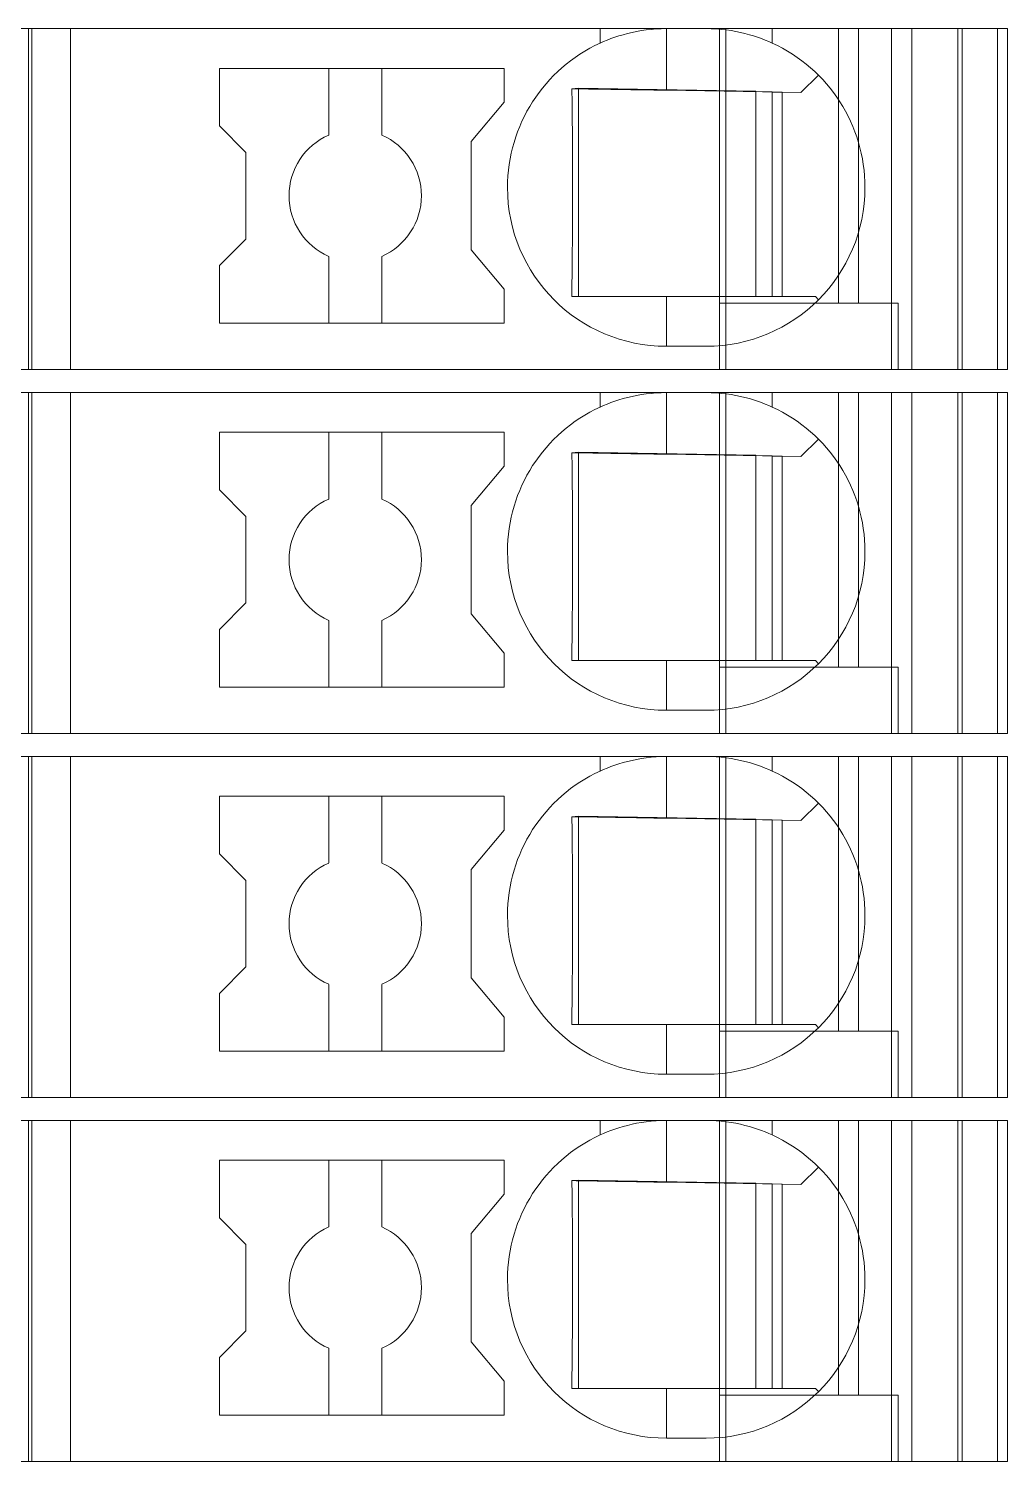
# Model space of a CAD drawing. Header units: millimetres. Extents: x 0 to 1680, y 0 to 1188.
# Drawn here: x 926.37 to 941.15, y 325.35 to 347 of the extents above; entities that cross this region are included whole.
import ezdxf
from ezdxf.enums import TextEntityAlignment as Align

# ---------------------------------------------------------------- set-up
doc = ezdxf.new("R2010")
doc.units = ezdxf.units.MM
for name, color, linetype, lineweight in [('EPLAN309', 5, 'Continuous', 5), ('EPLAN493', 5, 'Continuous', 5), ('MAIN-1', 7, 'Continuous', 5), ('MAIN-2', 7, 'Continuous', 5)]:
    doc.layers.add(name, color=color, linetype=linetype, lineweight=lineweight)
doc.styles.add('Tahoma', font='')
doc.styles.get('Tahoma').set_extended_font_data('Tahoma')

# ---------------------------------------------------------------- blocks, each defined once
blk = doc.blocks.new('EPLSYM_LibrarySPECIAL_Symbol12_Variant0_Placement8_25')
at = {"layer": 'EPLAN309', "lineweight": 13, "ltscale": 16}
blk.add_lwpolyline([(0, -5.15), (68.15, -5.15), (68.15, 0), (0, 0)], close=True, dxfattribs=at)
at = {"layer": 'EPLAN493', "color": 5, "style": 'Tahoma'}
blk.add_attdef('17_20450', text='', height=2.3478, dxfattribs=at).set_placement((0, -21.83478), align=Align.MIDDLE_RIGHT)
blk = doc.blocks.new('EPLSYM_LibrarySPECIAL_Symbol12_Variant0_Placement8_26')
at = {"layer": 'EPLAN309', "lineweight": 13, "ltscale": 16}
blk.add_lwpolyline([(0, -5.15), (68.15, -5.15), (68.15, 0), (0, 0)], close=True, dxfattribs=at)
at = {"layer": 'EPLAN493', "color": 5, "style": 'Tahoma'}
blk.add_attdef('17_20450', text='', height=2.3478, dxfattribs=at).set_placement((0, -21.83478), align=Align.MIDDLE_RIGHT)
blk = doc.blocks.new('EPLSYM_LibrarySPECIAL_Symbol12_Variant0_Placement8_27')
at = {"layer": 'EPLAN309', "lineweight": 13, "ltscale": 16}
blk.add_lwpolyline([(0, -5.15), (68.15, -5.15), (68.15, 0), (0, 0)], close=True, dxfattribs=at)
at = {"layer": 'EPLAN493', "color": 5, "style": 'Tahoma'}
blk.add_attdef('17_20450', text='', height=2.3478, dxfattribs=at).set_placement((0, -21.83478), align=Align.MIDDLE_RIGHT)
blk = doc.blocks.new('EPLSYM_LibrarySPECIAL_Symbol12_Variant0_Placement8_28')
at = {"layer": 'EPLAN309', "lineweight": 13, "ltscale": 16}
blk.add_lwpolyline([(0, -5.15), (68.15, -5.15), (68.15, 0), (0, 0)], close=True, dxfattribs=at)
at = {"layer": 'EPLAN493', "color": 5, "style": 'Tahoma'}
blk.add_attdef('17_20450', text='', height=2.3478, dxfattribs=at).set_placement((0, -21.83478), align=Align.MIDDLE_RIGHT)

msp = doc.modelspace()

# ---------------------------------------------------------------- linework, layer by layer
at = {"layer": 'MAIN-1'}
for p, q in [((927, 347), (926.367, 347)), ((926.367, 341.85), (926.367, 347)), ((927, 347), (935, 347)), ((927, 341.85), (927, 347)), ((935, 347), (936, 347)), ((935, 346.782), (935, 347)), ((935.163, 346.849), (935.106, 346.827)), ((935.222, 346.87), (935.163, 346.849)), ((935.283, 346.89), (935.222, 346.87)), ((935.347, 346.909), (935.283, 346.89)), ((935.413, 346.927), (935.347, 346.909)), ((935.481, 346.943), (935.413, 346.927)), ((935.551, 346.958), (935.481, 346.943)), ((935.622, 346.97), (935.551, 346.958)), ((935.696, 346.981), (935.622, 346.97)), ((935.771, 346.989), (935.696, 346.981)), ((935.847, 346.995), (935.771, 346.989)), ((935.923, 346.999), (935.847, 346.995)), ((936, 347), (935.923, 346.999)), ((936, 346.068), (936, 347)), ((936, 347), (936.6, 347)), ((936.6, 347), (936.677, 346.999)), ((937.6, 347), (936.6, 347)), ((936.677, 346.999), (936.753, 346.995)), ((936.753, 346.995), (936.829, 346.989)), ((936.829, 346.989), (936.904, 346.981)), ((936.904, 346.981), (936.978, 346.97)), ((936.978, 346.97), (937.049, 346.958)), ((937.049, 346.958), (937.119, 346.943)), ((937.119, 346.943), (937.187, 346.927)), ((937.187, 346.927), (937.253, 346.909)), ((937.253, 346.909), (937.317, 346.89)), ((937.317, 346.89), (937.378, 346.87)), ((937.378, 346.87), (937.437, 346.849)), ((937.437, 346.849), (937.494, 346.827)), ((937.6, 347), (941, 347)), ((937.6, 346.782), (937.6, 347)), ((941, 341.85), (941, 347)), ((935.052, 346.805), (935, 346.782)), ((935.106, 346.827), (935.052, 346.805)), ((937.494, 346.827), (937.548, 346.805)), ((937.548, 346.805), (937.6, 346.782)), ((929.25, 346.4), (929.25, 345.529)), ((929.25, 346.4), (933.55, 346.4)), ((930.9, 346.4), (930.9, 345.392)), ((931.7, 345.392), (931.7, 346.4)), ((933.55, 345.889), (933.55, 346.4)), ((938.033, 346.033), (938.297, 346.297)), ((934.574, 346.092), (934.574, 346.022)), ((934.635, 346.091), (934.574, 346.092)), ((934.574, 346.022), (934.575, 345.95)), ((934.696, 346.09), (934.635, 346.091)), ((934.671, 346.091), (934.671, 342.95)), ((934.759, 346.089), (934.696, 346.09)), ((934.822, 346.088), (934.759, 346.089)), ((934.887, 346.087), (934.822, 346.088)), ((934.953, 346.086), (934.887, 346.087)), ((935.021, 346.085), (934.953, 346.086)), ((935.09, 346.084), (935.021, 346.085)), ((935.16, 346.082), (935.09, 346.084)), ((935.233, 346.081), (935.16, 346.082)), ((935.307, 346.08), (935.233, 346.081)), ((935.385, 346.079), (935.307, 346.08)), ((935.464, 346.077), (935.385, 346.079)), ((935.547, 346.076), (935.464, 346.077)), ((935.632, 346.075), (935.547, 346.076)), ((935.72, 346.073), (935.632, 346.075)), ((935.812, 346.071), (935.72, 346.073)), ((935.905, 346.07), (935.812, 346.071)), ((936, 346.068), (935.905, 346.07)), ((936, 346.068), (938.033, 346.033)), ((937.35, 346.045), (937.35, 342.95)), ((937.6, 342.95), (937.6, 346.04)), ((937.75, 346.038), (937.75, 342.95)), ((933.05, 345.293), (933.55, 345.889)), ((934.575, 345.95), (934.576, 345.877)), ((934.576, 345.877), (934.577, 345.803)), ((934.577, 345.803), (934.577, 345.727)), ((934.577, 345.727), (934.578, 345.649)), ((934.578, 345.649), (934.579, 345.57)), ((934.579, 345.57), (934.58, 345.488)), ((929.65, 345.129), (929.25, 345.529)), ((934.58, 345.488), (934.58, 345.404)), ((934.58, 345.404), (934.581, 345.317)), ((929.65, 345.129), (929.65, 343.821)), ((933.05, 345.293), (933.05, 343.657)), ((934.581, 345.317), (934.581, 345.226)), ((934.581, 345.226), (934.582, 345.132)), ((934.582, 345.132), (934.582, 345.034)), ((934.582, 345.034), (934.583, 344.931)), ((934.583, 344.931), (934.583, 344.824)), ((934.583, 344.824), (934.583, 344.713)), ((934.583, 344.713), (934.583, 344.6)), ((934.583, 344.6), (934.583, 344.479)), ((934.583, 344.479), (934.583, 344.361)), ((934.583, 344.247), (934.582, 344.138)), ((934.583, 344.361), (934.583, 344.247)), ((934.582, 344.034), (934.581, 343.934)), ((934.582, 344.138), (934.582, 344.034)), ((929.65, 343.821), (929.25, 343.421)), ((934.581, 343.839), (934.58, 343.748)), ((934.581, 343.934), (934.581, 343.839)), ((933.05, 343.657), (933.55, 343.061)), ((934.579, 343.659), (934.578, 343.573)), ((934.58, 343.748), (934.579, 343.659)), ((929.25, 343.421), (929.25, 342.55)), ((930.9, 343.558), (930.9, 342.55)), ((931.7, 343.558), (931.7, 342.55)), ((934.577, 343.408), (934.576, 343.329)), ((934.578, 343.49), (934.577, 343.408)), ((934.578, 343.573), (934.578, 343.49)), ((934.575, 343.25), (934.574, 343.174)), ((934.574, 343.174), (934.574, 343.098)), ((934.576, 343.329), (934.575, 343.25)), ((933.55, 342.55), (933.55, 343.061)), ((934.573, 343.024), (934.572, 342.95)), ((934.572, 342.95), (934.633, 342.95)), ((934.574, 343.098), (934.573, 343.024)), ((934.633, 342.95), (934.695, 342.95)), ((934.695, 342.95), (934.759, 342.95)), ((934.759, 342.95), (934.823, 342.95)), ((934.823, 342.95), (934.889, 342.95)), ((934.889, 342.95), (934.955, 342.95)), ((934.955, 342.95), (935.024, 342.95)), ((935.024, 342.95), (935.093, 342.95)), ((935.093, 342.95), (935.165, 342.95)), ((935.165, 342.95), (935.239, 342.95)), ((935.239, 342.95), (935.314, 342.95)), ((935.314, 342.95), (935.392, 342.95)), ((935.392, 342.95), (935.472, 342.95)), ((935.472, 342.95), (935.555, 342.95)), ((935.555, 342.95), (935.64, 342.95)), ((935.64, 342.95), (935.727, 342.95)), ((935.727, 342.95), (935.817, 342.95)), ((935.817, 342.95), (935.908, 342.95)), ((935.908, 342.95), (936, 342.95)), ((936, 342.95), (936, 342.2)), ((936, 342.95), (938.25, 342.95)), ((938.297, 342.903), (938.25, 342.95)), ((933.55, 342.55), (929.25, 342.55)), ((936.6, 342.2), (936, 342.2)), ((927, 341.85), (926.367, 341.85)), ((927, 341.85), (941, 341.85)), ((939.5, 341.85), (939.5, 341.85)), ((927, 341.5), (926.367, 341.5)), ((926.367, 336.35), (926.367, 341.5)), ((927, 341.5), (935, 341.5)), ((927, 336.35), (927, 341.5)), ((935, 341.5), (936, 341.5)), ((935, 341.282), (935, 341.5)), ((935.413, 341.427), (935.347, 341.409)), ((935.481, 341.443), (935.413, 341.427)), ((935.551, 341.458), (935.481, 341.443)), ((935.622, 341.47), (935.551, 341.458)), ((935.696, 341.481), (935.622, 341.47)), ((935.771, 341.489), (935.696, 341.481)), ((935.847, 341.495), (935.771, 341.489)), ((935.923, 341.499), (935.847, 341.495)), ((936, 341.5), (935.923, 341.499)), ((936, 340.568), (936, 341.5)), ((936, 341.5), (936.6, 341.5)), ((936.6, 341.5), (936.677, 341.499)), ((937.6, 341.5), (936.6, 341.5)), ((936.677, 341.499), (936.753, 341.495)), ((936.753, 341.495), (936.829, 341.489)), ((936.829, 341.489), (936.904, 341.481)), ((936.904, 341.481), (936.978, 341.47)), ((936.978, 341.47), (937.049, 341.458)), ((937.049, 341.458), (937.119, 341.443)), ((937.119, 341.443), (937.187, 341.427)), ((937.187, 341.427), (937.253, 341.409)), ((937.6, 341.5), (941, 341.5)), ((937.6, 341.282), (937.6, 341.5)), ((941, 336.35), (941, 341.5)), ((935.052, 341.305), (935, 341.282)), ((935.106, 341.327), (935.052, 341.305)), ((935.163, 341.349), (935.106, 341.327)), ((935.222, 341.37), (935.163, 341.349)), ((935.283, 341.39), (935.222, 341.37)), ((935.347, 341.409), (935.283, 341.39)), ((937.253, 341.409), (937.317, 341.39)), ((937.317, 341.39), (937.378, 341.37)), ((937.378, 341.37), (937.437, 341.349)), ((937.437, 341.349), (937.494, 341.327)), ((937.494, 341.327), (937.548, 341.305)), ((937.548, 341.305), (937.6, 341.282)), ((929.25, 340.9), (929.25, 340.029)), ((929.25, 340.9), (933.55, 340.9)), ((930.9, 340.9), (930.9, 339.892)), ((931.7, 339.892), (931.7, 340.9)), ((933.55, 340.389), (933.55, 340.9)), ((938.033, 340.533), (938.297, 340.797)), ((934.574, 340.592), (934.574, 340.522)), ((934.635, 340.591), (934.574, 340.592)), ((934.696, 340.59), (934.635, 340.591)), ((934.671, 340.591), (934.671, 337.45)), ((934.759, 340.589), (934.696, 340.59)), ((934.822, 340.588), (934.759, 340.589)), ((934.887, 340.587), (934.822, 340.588)), ((934.953, 340.586), (934.887, 340.587)), ((935.021, 340.585), (934.953, 340.586)), ((935.09, 340.584), (935.021, 340.585)), ((935.16, 340.582), (935.09, 340.584)), ((935.233, 340.581), (935.16, 340.582)), ((935.307, 340.58), (935.233, 340.581)), ((935.385, 340.579), (935.307, 340.58)), ((935.464, 340.577), (935.385, 340.579)), ((935.547, 340.576), (935.464, 340.577)), ((935.632, 340.575), (935.547, 340.576)), ((935.72, 340.573), (935.632, 340.575)), ((935.812, 340.571), (935.72, 340.573)), ((935.905, 340.57), (935.812, 340.571)), ((936, 340.568), (935.905, 340.57)), ((936, 340.568), (938.033, 340.533)), ((933.05, 339.793), (933.55, 340.389)), ((934.574, 340.522), (934.575, 340.45)), ((934.575, 340.45), (934.576, 340.377)), ((934.576, 340.377), (934.577, 340.303)), ((937.35, 340.545), (937.35, 337.45)), ((937.6, 337.45), (937.6, 340.54)), ((937.75, 340.538), (937.75, 337.45)), ((934.577, 340.303), (934.577, 340.227)), ((934.577, 340.227), (934.578, 340.149)), ((934.578, 340.149), (934.579, 340.07)), ((929.65, 339.629), (929.25, 340.029)), ((934.579, 340.07), (934.58, 339.988)), ((934.58, 339.988), (934.58, 339.904)), ((933.05, 339.793), (933.05, 338.157)), ((934.58, 339.904), (934.581, 339.817)), ((934.581, 339.817), (934.581, 339.726)), ((934.581, 339.726), (934.582, 339.632)), ((929.65, 339.629), (929.65, 338.321)), ((934.582, 339.632), (934.582, 339.534)), ((934.582, 339.534), (934.583, 339.431)), ((934.583, 339.431), (934.583, 339.324)), ((934.583, 339.324), (934.583, 339.213)), ((934.583, 339.213), (934.583, 339.1)), ((934.583, 339.1), (934.583, 338.979)), ((934.583, 338.979), (934.583, 338.861)), ((934.583, 338.861), (934.583, 338.747)), ((934.583, 338.747), (934.582, 338.638)), ((934.582, 338.638), (934.582, 338.534)), ((934.582, 338.534), (934.581, 338.434)), ((934.581, 338.434), (934.581, 338.339)), ((929.65, 338.321), (929.25, 337.921)), ((934.58, 338.248), (934.579, 338.159)), ((934.581, 338.339), (934.58, 338.248)), ((930.9, 338.058), (930.9, 337.05)), ((931.7, 338.058), (931.7, 337.05)), ((933.05, 338.157), (933.55, 337.561)), ((934.578, 337.99), (934.577, 337.908)), ((934.579, 338.159), (934.578, 338.073)), ((934.578, 338.073), (934.578, 337.99)), ((929.25, 337.921), (929.25, 337.05)), ((934.575, 337.75), (934.574, 337.674)), ((934.576, 337.829), (934.575, 337.75)), ((934.577, 337.908), (934.576, 337.829)), ((933.55, 337.05), (933.55, 337.561)), ((934.573, 337.524), (934.572, 337.45)), ((934.574, 337.598), (934.573, 337.524)), ((934.574, 337.674), (934.574, 337.598)), ((934.572, 337.45), (934.633, 337.45)), ((934.633, 337.45), (934.695, 337.45)), ((934.695, 337.45), (934.759, 337.45)), ((934.759, 337.45), (934.823, 337.45)), ((934.823, 337.45), (934.889, 337.45)), ((934.889, 337.45), (934.955, 337.45)), ((934.955, 337.45), (935.024, 337.45)), ((935.024, 337.45), (935.093, 337.45)), ((935.093, 337.45), (935.165, 337.45)), ((935.165, 337.45), (935.239, 337.45)), ((935.239, 337.45), (935.314, 337.45)), ((935.314, 337.45), (935.392, 337.45)), ((935.392, 337.45), (935.472, 337.45)), ((935.472, 337.45), (935.555, 337.45)), ((935.555, 337.45), (935.64, 337.45)), ((935.64, 337.45), (935.727, 337.45)), ((935.727, 337.45), (935.817, 337.45)), ((935.817, 337.45), (935.908, 337.45)), ((935.908, 337.45), (936, 337.45)), ((936, 337.45), (936, 336.7)), ((936, 337.45), (938.25, 337.45)), ((938.297, 337.403), (938.25, 337.45)), ((933.55, 337.05), (929.25, 337.05)), ((936.6, 336.7), (936, 336.7)), ((927, 336.35), (926.367, 336.35)), ((927, 336.35), (941, 336.35)), ((939.5, 336.35), (939.5, 336.35)), ((927, 336), (926.367, 336)), ((926.367, 330.85), (926.367, 336)), ((927, 336), (935, 336)), ((927, 330.85), (927, 336)), ((935, 336), (936, 336)), ((935, 335.782), (935, 336)), ((935.052, 335.805), (935, 335.782)), ((935.106, 335.827), (935.052, 335.805)), ((935.163, 335.849), (935.106, 335.827)), ((935.222, 335.87), (935.163, 335.849)), ((935.283, 335.89), (935.222, 335.87)), ((935.347, 335.909), (935.283, 335.89)), ((935.413, 335.927), (935.347, 335.909)), ((935.481, 335.943), (935.413, 335.927)), ((935.551, 335.958), (935.481, 335.943)), ((935.622, 335.97), (935.551, 335.958)), ((935.696, 335.981), (935.622, 335.97)), ((935.771, 335.989), (935.696, 335.981)), ((935.847, 335.995), (935.771, 335.989)), ((935.923, 335.999), (935.847, 335.995)), ((936, 336), (935.923, 335.999)), ((936, 335.068), (936, 336)), ((936, 336), (936.6, 336)), ((936.6, 336), (936.677, 335.999)), ((937.6, 336), (936.6, 336)), ((936.677, 335.999), (936.753, 335.995)), ((936.753, 335.995), (936.829, 335.989)), ((936.829, 335.989), (936.904, 335.981)), ((936.904, 335.981), (936.978, 335.97)), ((936.978, 335.97), (937.049, 335.958)), ((937.049, 335.958), (937.119, 335.943)), ((937.119, 335.943), (937.187, 335.927)), ((937.187, 335.927), (937.253, 335.909)), ((937.253, 335.909), (937.317, 335.89)), ((937.317, 335.89), (937.378, 335.87)), ((937.378, 335.87), (937.437, 335.849)), ((937.437, 335.849), (937.494, 335.827)), ((937.494, 335.827), (937.548, 335.805)), ((937.548, 335.805), (937.6, 335.782)), ((937.6, 336), (941, 336)), ((937.6, 335.782), (937.6, 336)), ((941, 330.85), (941, 336)), ((929.25, 335.4), (929.25, 334.529)), ((929.25, 335.4), (933.55, 335.4)), ((930.9, 335.4), (930.9, 334.392)), ((931.7, 334.392), (931.7, 335.4)), ((933.55, 334.889), (933.55, 335.4)), ((938.033, 335.033), (938.297, 335.297)), ((934.574, 335.092), (934.574, 335.022)), ((934.635, 335.091), (934.574, 335.092)), ((934.574, 335.022), (934.575, 334.95)), ((934.575, 334.95), (934.576, 334.877)), ((934.696, 335.09), (934.635, 335.091)), ((934.671, 335.091), (934.671, 331.95)), ((934.759, 335.089), (934.696, 335.09)), ((934.822, 335.088), (934.759, 335.089)), ((934.887, 335.087), (934.822, 335.088)), ((934.953, 335.086), (934.887, 335.087)), ((935.021, 335.085), (934.953, 335.086)), ((935.09, 335.084), (935.021, 335.085)), ((935.16, 335.082), (935.09, 335.084)), ((935.233, 335.081), (935.16, 335.082)), ((935.307, 335.08), (935.233, 335.081)), ((935.385, 335.079), (935.307, 335.08)), ((935.464, 335.077), (935.385, 335.079)), ((935.547, 335.076), (935.464, 335.077)), ((935.632, 335.075), (935.547, 335.076)), ((935.72, 335.073), (935.632, 335.075)), ((935.812, 335.071), (935.72, 335.073)), ((935.905, 335.07), (935.812, 335.071)), ((936, 335.068), (935.905, 335.07)), ((936, 335.068), (938.033, 335.033)), ((937.35, 335.045), (937.35, 331.95)), ((937.6, 331.95), (937.6, 335.04)), ((937.75, 335.038), (937.75, 331.95)), ((933.05, 334.293), (933.55, 334.889)), ((934.576, 334.877), (934.577, 334.803)), ((934.577, 334.803), (934.577, 334.727)), ((934.577, 334.727), (934.578, 334.649)), ((929.65, 334.129), (929.25, 334.529)), ((934.578, 334.649), (934.579, 334.57)), ((934.579, 334.57), (934.58, 334.488)), ((933.05, 334.293), (933.05, 332.657)), ((934.58, 334.488), (934.58, 334.404)), ((934.58, 334.404), (934.581, 334.317)), ((934.581, 334.317), (934.581, 334.226)), ((929.65, 334.129), (929.65, 332.821)), ((934.581, 334.226), (934.582, 334.132)), ((934.582, 334.132), (934.582, 334.034)), ((934.582, 334.034), (934.583, 333.931)), ((934.583, 333.931), (934.583, 333.824)), ((934.583, 333.824), (934.583, 333.713)), ((934.583, 333.713), (934.583, 333.6)), ((934.583, 333.6), (934.583, 333.479)), ((934.583, 333.479), (934.583, 333.361)), ((934.583, 333.247), (934.582, 333.138)), ((934.583, 333.361), (934.583, 333.247)), ((934.582, 333.034), (934.581, 332.934)), ((934.582, 333.138), (934.582, 333.034)), ((929.65, 332.821), (929.25, 332.421)), ((934.581, 332.839), (934.58, 332.748)), ((934.581, 332.934), (934.581, 332.839)), ((930.9, 332.558), (930.9, 331.55)), ((931.7, 332.558), (931.7, 331.55)), ((933.05, 332.657), (933.55, 332.061)), ((934.579, 332.659), (934.578, 332.573)), ((934.578, 332.573), (934.578, 332.49)), ((934.58, 332.748), (934.579, 332.659)), ((929.25, 332.421), (929.25, 331.55)), ((934.576, 332.329), (934.575, 332.25)), ((934.577, 332.408), (934.576, 332.329)), ((934.578, 332.49), (934.577, 332.408)), ((934.575, 332.25), (934.574, 332.174)), ((934.574, 332.174), (934.574, 332.098)), ((933.55, 331.55), (933.55, 332.061)), ((934.573, 332.024), (934.572, 331.95)), ((934.572, 331.95), (934.633, 331.95)), ((934.574, 332.098), (934.573, 332.024)), ((934.633, 331.95), (934.695, 331.95)), ((934.695, 331.95), (934.759, 331.95)), ((934.759, 331.95), (934.823, 331.95)), ((934.823, 331.95), (934.889, 331.95)), ((934.889, 331.95), (934.955, 331.95)), ((934.955, 331.95), (935.024, 331.95)), ((935.024, 331.95), (935.093, 331.95)), ((935.093, 331.95), (935.165, 331.95)), ((935.165, 331.95), (935.239, 331.95)), ((935.239, 331.95), (935.314, 331.95)), ((935.314, 331.95), (935.392, 331.95)), ((935.392, 331.95), (935.472, 331.95)), ((935.472, 331.95), (935.555, 331.95)), ((935.555, 331.95), (935.64, 331.95)), ((935.64, 331.95), (935.727, 331.95)), ((935.727, 331.95), (935.817, 331.95)), ((935.817, 331.95), (935.908, 331.95)), ((935.908, 331.95), (936, 331.95)), ((936, 331.95), (936, 331.2)), ((936, 331.95), (938.25, 331.95)), ((938.297, 331.903), (938.25, 331.95)), ((933.55, 331.55), (929.25, 331.55)), ((936.6, 331.2), (936, 331.2)), ((927, 330.85), (926.367, 330.85)), ((927, 330.85), (941, 330.85)), ((939.5, 330.85), (939.5, 330.85)), ((927, 330.5), (926.367, 330.5)), ((926.367, 325.35), (926.367, 330.5)), ((927, 330.5), (935, 330.5)), ((927, 325.35), (927, 330.5)), ((935, 330.5), (936, 330.5)), ((935, 330.282), (935, 330.5)), ((935.283, 330.39), (935.222, 330.37)), ((935.347, 330.409), (935.283, 330.39)), ((935.413, 330.427), (935.347, 330.409)), ((935.481, 330.443), (935.413, 330.427)), ((935.551, 330.458), (935.481, 330.443)), ((935.622, 330.47), (935.551, 330.458)), ((935.696, 330.481), (935.622, 330.47)), ((935.771, 330.489), (935.696, 330.481)), ((935.847, 330.495), (935.771, 330.489)), ((935.923, 330.499), (935.847, 330.495)), ((936, 330.5), (935.923, 330.499)), ((936, 329.568), (936, 330.5)), ((936, 330.5), (936.6, 330.5)), ((936.6, 330.5), (936.677, 330.499)), ((937.6, 330.5), (936.6, 330.5)), ((936.677, 330.499), (936.753, 330.495)), ((936.753, 330.495), (936.829, 330.489)), ((936.829, 330.489), (936.904, 330.481)), ((936.904, 330.481), (936.978, 330.47)), ((936.978, 330.47), (937.049, 330.458)), ((937.049, 330.458), (937.119, 330.443)), ((937.119, 330.443), (937.187, 330.427)), ((937.187, 330.427), (937.253, 330.409)), ((937.253, 330.409), (937.317, 330.39)), ((937.317, 330.39), (937.378, 330.37)), ((937.6, 330.5), (941, 330.5)), ((937.6, 330.282), (937.6, 330.5)), ((941, 325.35), (941, 330.5)), ((935.052, 330.305), (935, 330.282)), ((935.106, 330.327), (935.052, 330.305)), ((935.163, 330.349), (935.106, 330.327)), ((935.222, 330.37), (935.163, 330.349)), ((937.378, 330.37), (937.437, 330.349)), ((937.437, 330.349), (937.494, 330.327)), ((937.494, 330.327), (937.548, 330.305)), ((937.548, 330.305), (937.6, 330.282)), ((929.25, 329.9), (929.25, 329.029)), ((929.25, 329.9), (933.55, 329.9)), ((930.9, 329.9), (930.9, 328.892)), ((931.7, 328.892), (931.7, 329.9)), ((933.55, 329.389), (933.55, 329.9)), ((938.033, 329.533), (938.297, 329.797)), ((934.574, 329.592), (934.574, 329.522)), ((934.635, 329.591), (934.574, 329.592)), ((934.574, 329.522), (934.575, 329.45)), ((934.696, 329.59), (934.635, 329.591)), ((934.671, 329.591), (934.671, 326.45)), ((934.759, 329.589), (934.696, 329.59)), ((934.822, 329.588), (934.759, 329.589)), ((934.887, 329.587), (934.822, 329.588)), ((934.953, 329.586), (934.887, 329.587)), ((935.021, 329.585), (934.953, 329.586)), ((935.09, 329.584), (935.021, 329.585)), ((935.16, 329.582), (935.09, 329.584)), ((935.233, 329.581), (935.16, 329.582)), ((935.307, 329.58), (935.233, 329.581)), ((935.385, 329.579), (935.307, 329.58)), ((935.464, 329.577), (935.385, 329.579)), ((935.547, 329.576), (935.464, 329.577)), ((935.632, 329.575), (935.547, 329.576)), ((935.72, 329.573), (935.632, 329.575)), ((935.812, 329.571), (935.72, 329.573)), ((935.905, 329.57), (935.812, 329.571)), ((936, 329.568), (935.905, 329.57)), ((936, 329.568), (938.033, 329.533)), ((937.35, 329.545), (937.35, 326.45)), ((937.6, 326.45), (937.6, 329.54)), ((937.75, 329.538), (937.75, 326.45)), ((933.05, 328.793), (933.55, 329.389)), ((934.575, 329.45), (934.576, 329.377)), ((934.576, 329.377), (934.577, 329.303)), ((934.577, 329.303), (934.577, 329.227)), ((934.577, 329.227), (934.578, 329.149)), ((934.578, 329.149), (934.579, 329.07)), ((929.65, 328.629), (929.25, 329.029)), ((934.579, 329.07), (934.58, 328.988)), ((934.58, 328.988), (934.58, 328.904)), ((934.58, 328.904), (934.581, 328.817)), ((933.05, 328.793), (933.05, 327.157)), ((934.581, 328.817), (934.581, 328.726)), ((934.581, 328.726), (934.582, 328.632)), ((929.65, 328.629), (929.65, 327.321)), ((934.582, 328.632), (934.582, 328.534)), ((934.582, 328.534), (934.583, 328.431)), ((934.583, 328.431), (934.583, 328.324)), ((934.583, 328.324), (934.583, 328.213)), ((934.583, 328.213), (934.583, 328.1)), ((934.583, 328.1), (934.583, 327.979)), ((934.583, 327.979), (934.583, 327.861)), ((934.583, 327.861), (934.583, 327.747)), ((934.583, 327.747), (934.582, 327.638)), ((934.582, 327.638), (934.582, 327.534)), ((934.582, 327.534), (934.581, 327.434)), ((934.581, 327.434), (934.581, 327.339)), ((929.65, 327.321), (929.25, 326.921)), ((933.05, 327.157), (933.55, 326.561)), ((934.579, 327.159), (934.578, 327.073)), ((934.58, 327.248), (934.579, 327.159)), ((934.581, 327.339), (934.58, 327.248)), ((929.25, 326.921), (929.25, 326.05)), ((930.9, 327.058), (930.9, 326.05)), ((931.7, 327.058), (931.7, 326.05)), ((934.578, 326.99), (934.577, 326.908)), ((934.578, 327.073), (934.578, 326.99)), ((934.575, 326.75), (934.574, 326.674)), ((934.576, 326.829), (934.575, 326.75)), ((934.577, 326.908), (934.576, 326.829)), ((933.55, 326.05), (933.55, 326.561)), ((934.573, 326.524), (934.572, 326.45)), ((934.574, 326.598), (934.573, 326.524)), ((934.574, 326.674), (934.574, 326.598)), ((934.572, 326.45), (934.633, 326.45)), ((934.633, 326.45), (934.695, 326.45)), ((934.695, 326.45), (934.759, 326.45)), ((934.759, 326.45), (934.823, 326.45)), ((934.823, 326.45), (934.889, 326.45)), ((934.889, 326.45), (934.955, 326.45)), ((934.955, 326.45), (935.024, 326.45)), ((935.024, 326.45), (935.093, 326.45)), ((935.093, 326.45), (935.165, 326.45)), ((935.165, 326.45), (935.239, 326.45)), ((935.239, 326.45), (935.314, 326.45)), ((935.314, 326.45), (935.392, 326.45)), ((935.392, 326.45), (935.472, 326.45)), ((935.472, 326.45), (935.555, 326.45)), ((935.555, 326.45), (935.64, 326.45)), ((935.64, 326.45), (935.727, 326.45)), ((935.727, 326.45), (935.817, 326.45)), ((935.817, 326.45), (935.908, 326.45)), ((935.908, 326.45), (936, 326.45)), ((936, 326.45), (936, 325.7)), ((936, 326.45), (938.25, 326.45)), ((938.297, 326.403), (938.25, 326.45)), ((933.55, 326.05), (929.25, 326.05)), ((936.6, 325.7), (936, 325.7)), ((927, 325.35), (926.367, 325.35)), ((927, 325.35), (941, 325.35)), ((939.5, 325.35), (939.5, 325.35))]:
    msp.add_line(p, q, dxfattribs=at)
for centre, radius, start, end in [((936, 344.6), 2.4, 114.6244, 180), ((936.6, 344.6), 2.4, 0, 65.3756), ((931.3, 344.475), 1, 113.5782, 180), ((931.3, 344.475), 1, 0, 66.4218), ((931.3, 344.475), 1, 180, 246.4218), ((931.3, 344.475), 1, 293.5782, 0), ((936, 344.6), 2.4, 180, 270), ((936.6, 344.6), 2.4, 270, 0), ((936, 339.1), 2.4, 114.6244, 180), ((936.6, 339.1), 2.4, 0, 65.3756), ((931.3, 338.975), 1, 113.5782, 180), ((931.3, 338.975), 1, 0, 66.4218), ((936, 339.1), 2.4, 180, 270), ((936.6, 339.1), 2.4, 270, 0), ((931.3, 338.975), 1, 180, 246.4218), ((931.3, 338.975), 1, 293.5782, 0), ((936, 333.6), 2.4, 114.6244, 180), ((936.6, 333.6), 2.4, 0, 65.3756), ((931.3, 333.475), 1, 113.5782, 180), ((931.3, 333.475), 1, 0, 66.4218), ((931.3, 333.475), 1, 180, 246.4218), ((931.3, 333.475), 1, 293.5782, 0), ((936, 333.6), 2.4, 180, 270), ((936.6, 333.6), 2.4, 270, 0), ((936, 328.1), 2.4, 114.6244, 180), ((936.6, 328.1), 2.4, 0, 65.3756), ((931.3, 327.975), 1, 113.5782, 180), ((931.3, 327.975), 1, 0, 66.4218), ((936, 328.1), 2.4, 180, 270), ((936.6, 328.1), 2.4, 270, 0), ((931.3, 327.975), 1, 180, 246.4218), ((931.3, 327.975), 1, 293.5782, 0)]:
    msp.add_arc(centre, radius, start, end, dxfattribs=at)
at = {"layer": 'MAIN-2'}
for p, q in [((926.414, 347), (926.414, 341.85)), ((936.8, 347), (936.8, 341.85)), ((936.898, 347), (936.898, 341.85)), ((938.6, 347), (938.6, 342.85)), ((938.9, 342.85), (938.9, 347)), ((939.4, 347), (939.4, 341.85)), ((939.709, 341.85), (939.709, 347)), ((940.4, 341.85), (940.4, 347)), ((940.47, 347), (940.47, 341.85)), ((934.671, 346.1), (934.574, 346.092)), ((934.671, 346.1), (934.671, 346.091)), ((937.35, 346.053), (934.671, 346.1)), ((937.35, 346.048), (937.35, 346.053)), ((937.6, 346.043), (937.35, 346.048)), ((937.35, 346.048), (937.35, 346.045)), ((937.6, 346.043), (937.6, 346.042)), ((937.75, 346.039), (937.6, 346.042)), ((937.6, 346.04), (937.6, 346.042)), ((937.75, 346.038), (937.75, 346.039)), ((937.75, 346.038), (938.033, 346.033)), ((937.75, 346.038), (937.75, 346.038)), ((937.35, 342.95), (937.35, 342.95)), ((937.6, 342.95), (937.6, 342.95)), ((936.8, 342.85), (939.5, 342.85)), ((938.297, 342.903), (938.297, 342.903)), ((939.5, 341.85), (939.5, 342.85)), ((926.414, 341.5), (926.414, 336.35)), ((936.8, 341.5), (936.8, 336.35)), ((936.898, 341.5), (936.898, 336.35)), ((938.6, 341.5), (938.6, 337.35)), ((938.9, 337.35), (938.9, 341.5)), ((939.4, 341.5), (939.4, 336.35)), ((939.709, 336.35), (939.709, 341.5)), ((940.4, 336.35), (940.4, 341.5)), ((940.47, 341.5), (940.47, 336.35)), ((934.671, 340.6), (934.574, 340.592)), ((934.671, 340.6), (934.671, 340.591)), ((937.35, 340.553), (934.671, 340.6)), ((937.35, 340.548), (937.35, 340.553)), ((937.6, 340.543), (937.35, 340.548)), ((937.35, 340.548), (937.35, 340.545)), ((937.6, 340.543), (937.6, 340.542)), ((937.75, 340.539), (937.6, 340.542)), ((937.6, 340.54), (937.6, 340.542)), ((937.75, 340.538), (937.75, 340.539)), ((937.75, 340.538), (938.033, 340.533)), ((937.75, 340.538), (937.75, 340.538)), ((936.8, 337.35), (939.5, 337.35)), ((937.35, 337.45), (937.35, 337.45)), ((937.6, 337.45), (937.6, 337.45)), ((938.297, 337.403), (938.297, 337.403)), ((939.5, 336.35), (939.5, 337.35)), ((926.414, 336), (926.414, 330.85)), ((936.8, 336), (936.8, 330.85)), ((936.898, 336), (936.898, 330.85)), ((938.6, 336), (938.6, 331.85)), ((938.9, 331.85), (938.9, 336)), ((939.4, 336), (939.4, 330.85)), ((939.709, 330.85), (939.709, 336)), ((940.4, 330.85), (940.4, 336)), ((940.47, 336), (940.47, 330.85)), ((934.671, 335.1), (934.574, 335.092)), ((934.671, 335.1), (934.671, 335.091)), ((937.35, 335.053), (934.671, 335.1)), ((937.35, 335.048), (937.35, 335.053)), ((937.6, 335.043), (937.35, 335.048)), ((937.35, 335.048), (937.35, 335.045)), ((937.6, 335.043), (937.6, 335.042)), ((937.75, 335.039), (937.6, 335.042)), ((937.6, 335.04), (937.6, 335.042)), ((937.75, 335.038), (937.75, 335.039)), ((937.75, 335.038), (938.033, 335.033)), ((937.75, 335.038), (937.75, 335.038)), ((937.35, 331.95), (937.35, 331.95)), ((937.6, 331.95), (937.6, 331.95)), ((938.297, 331.903), (938.297, 331.903)), ((936.8, 331.85), (939.5, 331.85)), ((939.5, 330.85), (939.5, 331.85)), ((926.414, 330.5), (926.414, 325.35)), ((936.8, 330.5), (936.8, 325.35)), ((936.898, 330.5), (936.898, 325.35)), ((938.6, 330.5), (938.6, 326.35)), ((938.9, 326.35), (938.9, 330.5)), ((939.4, 330.5), (939.4, 325.35)), ((939.709, 325.35), (939.709, 330.5)), ((940.4, 325.35), (940.4, 330.5)), ((940.47, 330.5), (940.47, 325.35)), ((934.671, 329.6), (934.574, 329.592)), ((934.671, 329.6), (934.671, 329.591)), ((937.35, 329.553), (934.671, 329.6)), ((937.35, 329.548), (937.35, 329.553)), ((937.6, 329.543), (937.35, 329.548)), ((937.35, 329.548), (937.35, 329.545)), ((937.6, 329.543), (937.6, 329.542)), ((937.75, 329.539), (937.6, 329.542)), ((937.6, 329.54), (937.6, 329.542)), ((937.75, 329.538), (937.75, 329.539)), ((937.75, 329.538), (938.033, 329.533)), ((937.75, 329.538), (937.75, 329.538)), ((936.8, 326.35), (939.5, 326.35)), ((937.35, 326.45), (937.35, 326.45)), ((937.6, 326.45), (937.6, 326.45)), ((938.297, 326.403), (938.297, 326.403)), ((939.5, 325.35), (939.5, 326.35))]:
    msp.add_line(p, q, dxfattribs=at)

# ---------------------------------------------------------------- block references
for name, p in [('EPLSYM_LibrarySPECIAL_Symbol12_Variant0_Placement8_25', (873, 347)), ('EPLSYM_LibrarySPECIAL_Symbol12_Variant0_Placement8_26', (873, 341.5)), ('EPLSYM_LibrarySPECIAL_Symbol12_Variant0_Placement8_27', (873, 336)), ('EPLSYM_LibrarySPECIAL_Symbol12_Variant0_Placement8_28', (873, 330.5))]:
    msp.add_blockref(name, p)

doc.saveas('drawing.dxf')
